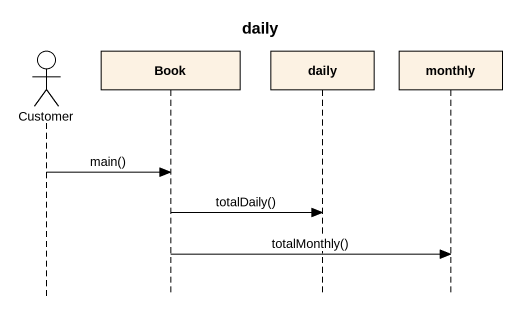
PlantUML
@startuml
title daily
hide footbox
actor Customer
participant Book
participant daily
participant monthly

Customer -> Book : main()
Book -> daily : totalDaily()
Book -> monthly : totalMonthly()
@enduml
